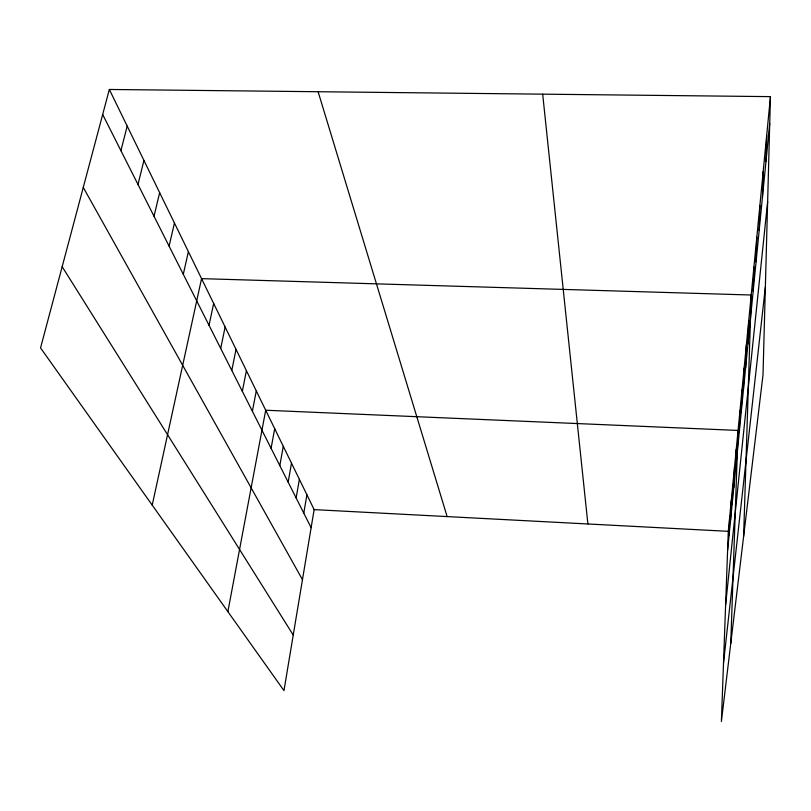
<?xml version="1.0" encoding="UTF-8"?>
<svg xmlns="http://www.w3.org/2000/svg" width="811" height="811" viewBox="0 0 811 811"><rect width="100%" height="100%" fill="white"/><g stroke="black" fill="none" stroke-linecap="round" stroke-linejoin="round"><path stroke-width="1.22" d="M765.959 161.632L766.689 135.396M770.45 96.631L763.009 374.925L721.385 721.537L728.288 531.337L770.45 96.631L109.343 89.463L40.55 347.919L283.972 690.617L314.141 509.612L109.343 89.463M759.157 230.557L759.897 205.416M762.452 197.255L763.181 171.567M753.186 291.068L753.926 266.961M756.075 261.771L756.825 237.147M743.383 390.344L744.123 368.062M745.623 367.748L746.353 345.03M747.975 343.874L748.715 320.72M743.616 536.385L751.209 295.011L201.554 278.639L152.215 505.121M735.526 469.944L736.246 449.253M730.762 643.417L738.071 430.438L265.704 410.234L227.881 611.656M739.257 432.151L739.987 410.69M741.274 411.785L742.004 389.919M729.048 535.635L729.738 516.343M730.559 520.307L731.258 500.691M732.14 504.29L732.85 484.329M733.793 487.523L734.513 467.197M727.599 550.304L769.73 123.444M725.622 604.864L767.642 201.716M723.503 663.053L765.351 287.074M303.79 513.15L306.913 494.771M296.137 497.984L299.371 479.311M288.158 482.16L291.504 463.162M279.815 465.615L283.282 446.303M271.087 448.321L274.696 428.684M252.383 411.248L256.286 390.912M242.337 391.338L246.412 370.647M231.794 370.434L236.042 349.369M220.704 348.456L225.134 327.005M209.025 325.302L213.658 303.456M183.296 274.311L188.395 251.623M169.094 246.149L174.446 223.015M154.019 216.263L159.655 192.673M137.982 184.482L143.932 160.426M120.91 150.633L127.205 126.09M314.141 509.612L728.288 531.337M62.173 266.687L293.237 635.054M83.269 187.432L302.462 579.683M102.683 114.503L311.13 527.697M318.115 91.724L447.135 516.587M542.681 94.167L587.894 523.977"/></g></svg>
